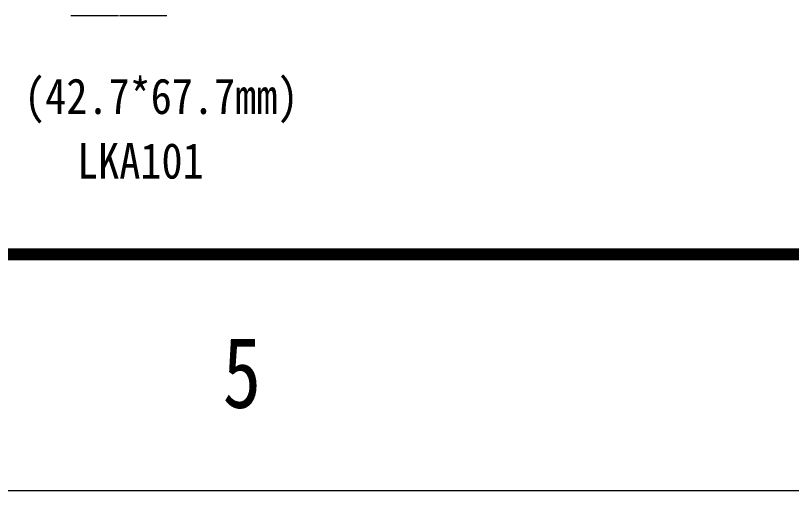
# Model space of a CAD drawing. Header units: millimetres. Extents: x 33157 to 59611, y -29750 to 1750.
# Drawn here: x 54384.4 to 54547.6, y -340.5 to -240.5 of the extents above; entities that cross this region are included whole.
import ezdxf

# ---------------------------------------------------------------- set-up
doc = ezdxf.new("R2010")
doc.units = ezdxf.units.MM
doc.layers.get('0').update_dxf_attribs({"lineweight": 18})
for name, color, linetype, lineweight in [('LKC272_DXF_CONTINUOUS_LINE', 7, 'Continuous', 18), ('LKC273_DXF_CONTINUOUS_LINE', 7, 'Continuous', 18), ('细实线', 7, 'Continuous', 20)]:
    doc.layers.add(name, color=color, linetype=linetype, lineweight=lineweight)
doc.styles.add('HZ', font='arial.ttf')
doc.styles.get("Standard").update_dxf_attribs({"font": ''})
doc.styles.add('STYLE1', font='')
doc.styles.get('Standard').set_extended_font_data('宋体')
doc.styles.get('STYLE1').set_extended_font_data('宋体')

# ---------------------------------------------------------------- blocks, each defined once
blk = doc.blocks.new('和利时横图框')
blk.add_lwpolyline([(50096.91, 269.31), (53051.59, 269.31), (53051.59, 2358.48), (50096.91, 2358.48)], close=True)
blk.add_lwpolyline([(50221.27, 319.05, 2.49, 2.49, 0), (53001.84, 319.05, 2.49, 2.49, 0), (53001.84, 2308.73, 2.49, 2.49, 0), (50221.27, 2308.73, 2.49, 2.49, 0)], format="xyseb", close=True)
at = {"width": 0.8}
blk.add_text('5', height=14.92, dxfattribs=at).set_placement((51419.05, 286.72))
at = {"color": 3, "style": 'HZ'}
for tag, p, height in [('工程名称', (52244.96, 517.73), 28.33), ('设计人', (51828.2, 464.14), 24), ('设计时间', (52033.27, 464.54), 24), ('审核人', (51826.82, 419.74), 24), ('设计时间', (52033.27, 421.17), 24), ('图纸编号', (52420.84, 373.66), 24.79), ('批准人', (51828.28, 330.45), 24), ('设计时间', (52033.27, 331.46), 24)]:
    blk.add_attdef(tag, p, '', height=height, dxfattribs=at)
at = {"style": 'HZ'}
for tag, p, height in [('北京和利时自动化驱动技术有限公司', (51649.92, 520.69), 24.79), ('图纸阶段', (52857.22, 518.92), 24.79), ('图纸名称', (52301.11, 424.67), 42.5), ('会签人', (51825.94, 376.93), 24)]:
    blk.add_attdef(tag, p, '', height=height, dxfattribs=at)
at = {"color": 0, "style": 'HZ'}
blk.add_attdef('页码', (52501.6, 331.93), '', height=20, dxfattribs=at)

msp = doc.modelspace()

# ---------------------------------------------------------------- linework, layer by layer
at = {"layer": 'LKC272_DXF_CONTINUOUS_LINE', "color": 7, "linetype": 'Continuous'}
msp.add_line((54396, -240.47), (54406, -240.47), dxfattribs=at)
at = {"layer": 'LKC273_DXF_CONTINUOUS_LINE', "color": 7, "linetype": 'Continuous'}
msp.add_line((54406.2, -240.47), (54416.2, -240.47), dxfattribs=at)

# ---------------------------------------------------------------- block references
at = {"layer": '细实线'}
msp.add_blockref('和利时横图框', (3008.87, -609.84), dxfattribs=at)

# ---------------------------------------------------------------- texts
at = {"color": 0, "style": 'STYLE1', "width": 0.87}
for s, p in [('(42.7*67.7mm)', (54386.16, -261.22)), ('LKA101', (54397.3, -274.83))]:
    msp.add_text(s, height=7.5, dxfattribs=at).set_placement(p)

doc.saveas('drawing.dxf')
